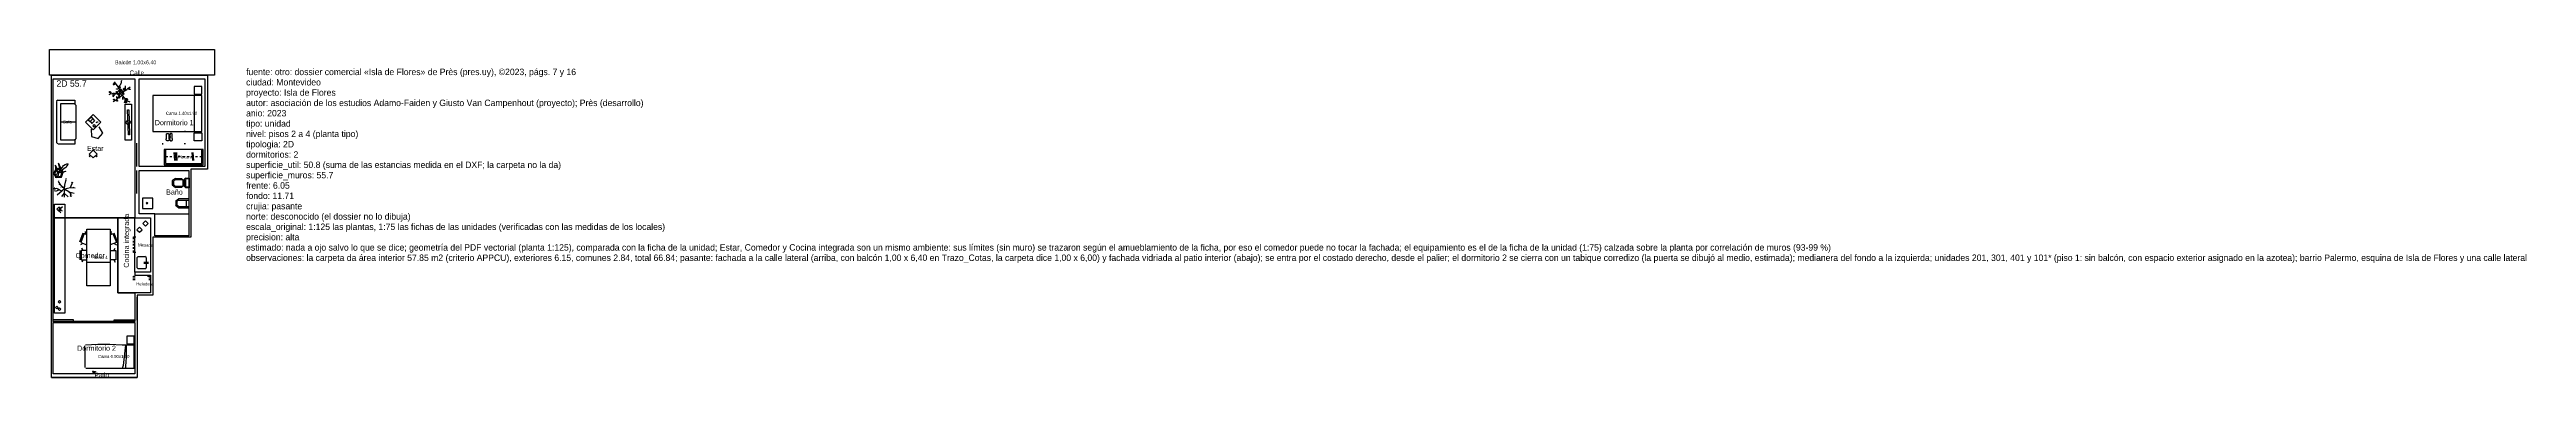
# Model space of a CAD drawing. Header units: metres. Extents: x -0.1 to 95.9, y 0 to 12.7.
import ezdxf

# ---------------------------------------------------------------- set-up
doc = ezdxf.new("R2010")
doc.units = ezdxf.units.M
for name, color, linetype in [('Trazo_Cotas', 9, 'Continuous'), ('Trazo_Datos', 7, 'Continuous'), ('Trazo_Entrada', 1, 'Continuous'), ('Trazo_Equipamiento', 8, 'Continuous'), ('Trazo_Estancias', 3, 'Continuous'), ('Trazo_Fachada', 30, 'Continuous'), ('Trazo_Medianeras', 8, 'Continuous'), ('Trazo_Puertas', 1, 'Continuous'), ('Trazo_Unidad', 7, 'Continuous'), ('Trazo_Ventanas', 5, 'Continuous')]:
    doc.layers.add(name, color=color, linetype=linetype)

msp = doc.modelspace()

# ---------------------------------------------------------------- linework, layer by layer
at = {"layer": 'Trazo_Cotas'}
msp.add_lwpolyline([(-0.07, 11.71), (-0.07, 12.7), (6.33, 12.7), (6.33, 11.71)], close=True, dxfattribs=at)
at = {"layer": 'Trazo_Entrada'}
msp.add_line((3.33, 2.21), (3.33, 3.11), dxfattribs=at)
at = {"layer": 'Trazo_Equipamiento', "color": 9}
for p, q in [((0.25, 10.74), (0.2, 10.7)), ((0.21, 9.09), (0.21, 10.69)), ((0.95, 10.55), (0.9, 10.6)), ((5.54, 10.92), (5.54, 9.52)), ((0.96, 9.89), (0.36, 9.89)), ((0.96, 9.24), (0.96, 10.54)), ((1.43, 9.99), (1.54, 10.08)), ((1.43, 9.98), (1.5, 9.91)), ((1.61, 10.01), (1.5, 9.91)), ((1.61, 10.01), (1.5, 9.91)), ((1.5, 9.92), (1.57, 9.84)), ((1.54, 10.09), (1.61, 10.01)), ((1.57, 9.84), (1.67, 9.94)), ((1.61, 10.01), (1.67, 9.94)), ((0.2, 9.1), (0.25, 9.05)), ((0.91, 9.04), (0.26, 9.04)), ((0.9, 9.2), (0.95, 9.24)), ((4.75, 8.71), (4.78, 8.4)), ((4.75, 8.71), (4.78, 8.4)), ((4.8, 8.71), (4.82, 8.4)), ((4.8, 8.71), (4.82, 8.4)), ((4.85, 8.71), (4.87, 8.4)), ((4.85, 8.71), (4.87, 8.4)), ((5.44, 8.71), (5.47, 8.4)), ((5.44, 8.71), (5.47, 8.4)), ((5.49, 8.71), (5.51, 8.4)), ((5.49, 8.71), (5.51, 8.4)), ((0.3, 8.09), (0.22, 8.08)), ((0.3, 8.05), (0.22, 8.04)), ((0.42, 7.95), (0.38, 8.01)), ((0.46, 7.96), (0.41, 8.04)), ((4.51, 8.55), (4.43, 8.55)), ((4.51, 8.55), (4.43, 8.55)), ((4.67, 8.55), (4.59, 8.55)), ((4.67, 8.55), (4.59, 8.55)), ((4.84, 8.55), (4.76, 8.55)), ((4.84, 8.55), (4.76, 8.55)), ((5.01, 8.55), (4.92, 8.55)), ((5.01, 8.55), (4.92, 8.55)), ((5.17, 8.55), (5.09, 8.55)), ((5.17, 8.55), (5.09, 8.55)), ((5.34, 8.55), (5.26, 8.55)), ((5.34, 8.55), (5.26, 8.55)), ((5.51, 8.55), (5.42, 8.55)), ((5.51, 8.55), (5.42, 8.55)), ((5.67, 8.55), (5.59, 8.55)), ((5.67, 8.55), (5.59, 8.55)), ((5.83, 8.55), (5.76, 8.55)), ((5.83, 8.55), (5.76, 8.55)), ((0.32, 7.26), (0.16, 7.2)), ((0.51, 7.31), (0.23, 7.06)), ((0.5, 7.14), (0.39, 7.01)), ((0.5, 7.14), (0.5, 6.98)), ((0.72, 7.17), (0.75, 7)), ((0.74, 7.36), (0.92, 7.34)), ((0.29, 6.51), (0.43, 6.62)), ((0.29, 6.51), (0.42, 6.45)), ((0.29, 6.51), (0.35, 6.38)), ((1.22, 5.59), (1.09, 5.24)), ((1.1, 4.92), (1.1, 4.55)), ((1.22, 5.19), (1.13, 5.13)), ((1.24, 4.92), (1.18, 5.01)), ((1.35, 5.53), (1.33, 5.65)), ((2.31, 5.53), (2.33, 5.65)), ((2.42, 4.92), (2.48, 5.01)), ((2.57, 5.24), (2.44, 5.59)), ((2.44, 5.19), (2.53, 5.13)), ((1.24, 4.55), (1.18, 4.46)), ((1.38, 4.46), (2.28, 4.46)), ((2.42, 4.55), (2.48, 4.46)), ((3.21, 0.35), (3.21, 1.25))]:
    msp.add_line(p, q, dxfattribs=at)
at = {"layer": 'Trazo_Equipamiento', "color": 8}
for p, q in [((4.81, 7.71), (4.68, 7.61)), ((5.21, 7.72), (5.16, 7.68)), ((5.21, 7.72), (5.34, 7.72)), ((5.34, 7.69), (5.21, 7.69)), ((4.68, 7.61), (4.68, 7.46)), ((4.68, 7.46), (4.81, 7.36)), ((4.81, 7.66), (4.73, 7.6)), ((4.73, 7.6), (4.73, 7.47)), ((4.73, 7.47), (4.81, 7.4)), ((4.81, 7.66), (5.1, 7.66)), ((5.1, 7.4), (4.81, 7.4)), ((4.94, 6.92), (4.81, 6.82)), ((4.82, 6.82), (4.82, 6.67)), ((4.94, 6.88), (4.86, 6.81)), ((4.86, 6.81), (4.86, 6.68)), ((4.94, 6.87), (5.32, 6.87)), ((5.1, 7.66), (5.1, 7.4)), ((5.16, 7.39), (5.21, 7.34)), ((5.2, 7.67), (5.2, 7.53)), ((5.2, 7.53), (5.2, 7.39)), ((5.34, 7.37), (5.21, 7.37)), ((5.23, 6.85), (5.23, 6.64)), ((5.33, 6.87), (5.33, 6.77)), ((5.33, 6.73), (5.33, 6.62)), ((3.23, 4.08), (3.23, 6.2)), ((3.99, 6.34), (5.34, 6.34)), ((4.81, 6.67), (4.94, 6.57)), ((4.86, 6.68), (4.94, 6.62)), ((5.32, 6.61), (4.94, 6.61)), ((4.94, 6.57), (5.33, 6.57)), ((3.19, 5.23), (3.19, 5.29)), ((3.19, 5.11), (3.19, 5.17)), ((3.19, 5.11), (3.19, 5.17)), ((3.19, 4.98), (3.19, 5.04)), ((3.19, 4.84), (3.19, 4.92)), ((3.27, 4.84), (3.19, 4.84)), ((3.22, 5.17), (3.22, 5.11)), ((3.23, 3.87), (3.23, 3.92)), ((3.37, 4.68), (3.33, 4.64)), ((3.33, 4.24), (3.33, 4.64)), ((3.33, 4.24), (3.37, 4.2)), ((3.37, 4.68), (3.63, 4.68)), ((3.63, 4.2), (3.37, 4.2)), ((3.76, 4.45), (3.58, 4.45)), ((3.58, 4.42), (3.76, 4.42)), ((3.67, 4.64), (3.63, 4.68)), ((3.63, 4.2), (3.67, 4.24)), ((3.67, 4.64), (3.67, 4.45)), ((3.67, 4.42), (3.67, 4.24)), ((3.73, 3.92), (3.79, 3.92)), ((3.79, 3.92), (3.79, 3.87)), ((3.19, 3.76), (3.19, 3.83)), ((3.23, 3.76), (3.23, 3.83)), ((3.79, 3.83), (3.79, 3.76))]:
    msp.add_line(p, q, dxfattribs=at)
at = {"layer": 'Trazo_Equipamiento', "color": 9}
for points in [[(0.26, 10.74), (0.91, 10.74), (0.91, 10.6), (0.36, 10.6), (0.36, 9.2), (0.91, 9.2), (0.91, 9.04)], [(0.91, 10.6), (0.36, 10.6), (0.36, 9.2), (0.91, 9.2)], [(2.24, 10.96), (2.29, 10.98), (2.35, 11), (2.37, 11), (2.4, 11.01), (2.45, 11.01), (2.5, 11), (2.61, 11), (2.66, 11.01), (2.6, 10.86), (2.57, 10.81), (2.53, 10.77), (2.52, 10.75), (2.5, 10.74), (2.4, 10.68)], [(2.31, 11.03), (2.27, 11.03), (2.27, 11.04), (2.26, 11.04), (2.26, 11.07), (2.27, 11.07), (2.28, 11.06), (2.29, 11.06), (2.3, 11.05), (2.3, 11.04), (2.31, 11.03)], [(2.39, 10.9), (2.4, 10.92), (2.4, 10.93), (2.41, 10.95), (2.41, 10.96), (2.4, 10.96), (2.4, 10.95), (2.39, 10.94), (2.39, 10.93), (2.38, 10.92), (2.39, 10.91)], [(2.47, 11.38), (2.45, 11.39), (2.42, 11.39), (2.41, 11.38), (2.41, 11.37), (2.4, 11.36), (2.4, 11.35), (2.44, 11.35), (2.45, 11.36), (2.46, 11.36), (2.47, 11.38)], [(2.4, 10.87), (2.42, 10.91), (2.45, 10.94), (2.47, 10.97), (2.5, 11)], [(2.47, 10.74), (2.46, 10.73), (2.45, 10.73), (2.44, 10.74), (2.43, 10.74), (2.41, 10.76), (2.41, 10.78), (2.44, 10.78), (2.45, 10.77), (2.46, 10.77), (2.46, 10.76), (2.48, 10.74)], [(2.66, 11.01), (2.65, 11.07), (2.64, 11.14), (2.62, 11.19), (2.59, 11.25), (2.53, 11.35), (2.45, 11.45)], [(2.56, 11.03), (2.53, 11.03), (2.52, 11.04), (2.52, 11.05), (2.51, 11.05), (2.51, 11.06), (2.52, 11.07), (2.53, 11.07), (2.56, 11.04), (2.56, 11.03)], [(2.58, 11.17), (2.56, 11.16), (2.52, 11.16), (2.52, 11.17), (2.53, 11.17), (2.53, 11.18), (2.56, 11.18), (2.58, 11.17)], [(2.55, 10.83), (2.55, 10.86), (2.54, 10.87), (2.52, 10.87), (2.52, 10.85), (2.53, 10.84), (2.53, 10.83), (2.54, 10.83), (2.55, 10.82)], [(2.6, 11.23), (2.65, 11.29), (2.67, 11.33), (2.69, 11.36), (2.71, 11.4), (2.72, 11.43), (2.72, 11.47), (2.73, 11.51)], [(2.66, 11.01), (2.77, 11.06), (2.92, 11.15), (2.96, 11.19), (3.06, 11.26)], [(2.69, 11.06), (2.7, 11.08), (2.7, 11.13), (2.69, 11.14), (2.67, 11.14), (2.66, 11.12), (2.67, 11.11), (2.67, 11.1), (2.69, 11.06)], [(2.66, 11.01), (2.75, 10.92), (2.83, 10.82), (2.88, 10.77), (2.9, 10.74), (2.93, 10.73), (2.95, 10.71), (3.04, 10.68)], [(2.74, 11.02), (2.78, 11.01), (2.79, 11.01), (2.8, 11), (2.8, 10.98), (2.77, 10.98), (2.75, 11), (2.74, 11.02)], [(2.77, 10.86), (2.77, 10.84), (2.76, 10.81), (2.76, 10.79), (2.77, 10.78), (2.78, 10.78), (2.79, 10.79), (2.79, 10.82), (2.77, 10.86)], [(2.8, 11.13), (2.8, 11.18), (2.81, 11.2), (2.82, 11.21), (2.83, 11.21), (2.83, 11.2), (2.84, 11.19), (2.84, 11.17), (2.83, 11.16), (2.8, 11.12)], [(2.84, 10.64), (2.85, 10.67), (2.86, 10.71), (2.86, 10.78)], [(2.87, 11.12), (2.88, 11.16), (2.88, 11.24), (2.87, 11.29)], [(2.91, 10.71), (2.91, 10.65), (2.89, 10.63), (2.88, 10.63), (2.87, 10.64), (2.87, 10.65), (2.88, 10.67), (2.91, 10.71)], [(2.89, 10.8), (2.93, 10.8), (2.94, 10.79), (2.94, 10.78), (2.95, 10.77), (2.95, 10.75), (2.94, 10.75), (2.93, 10.76), (2.92, 10.76), (2.89, 10.79)], [(1.54, 9.61), (1.56, 9.33), (1.82, 9.25), (1.99, 9.46), (1.86, 9.7)], [(1.74, 9.88), (1.8, 9.9), (1.8, 9.89), (1.74, 9.87)], [(2.96, 9.98), (2.88, 9.88), (2.97, 9.79)], [(3.01, 9.79), (3.08, 9.89), (3, 9.98)], [(0.17, 8.06), (0.09, 7.9), (0.17, 7.76)], [(0.18, 8.02), (0.13, 7.91), (0.18, 7.8)], [(0.29, 7.95), (0.27, 7.96), (0.25, 7.98), (0.24, 8), (0.23, 8.01), (0.23, 8.04), (0.21, 8.12), (0.2, 8.15), (0.18, 8.19), (0.15, 8.22)], [(0.15, 8.22), (0.16, 8.13), (0.16, 8.09), (0.17, 8.05), (0.21, 7.97), (0.25, 7.95), (0.29, 7.95)], [(0.29, 7.95), (0.27, 7.89), (0.26, 7.83), (0.24, 7.8), (0.17, 7.73)], [(0.17, 7.73), (0.18, 7.77), (0.18, 7.8), (0.2, 7.86), (0.22, 7.88), (0.24, 7.91), (0.29, 7.95)], [(0.19, 7.75), (0.39, 7.76), (0.46, 7.95)], [(0.22, 7.77), (0.37, 7.79), (0.42, 7.94)], [(0.29, 7.95), (0.32, 7.99), (0.33, 8.04), (0.35, 8.08), (0.35, 8.15), (0.34, 8.17), (0.32, 8.22), (0.3, 8.26), (0.27, 8.3)], [(0.27, 8.3), (0.29, 8.21), (0.3, 8.17), (0.3, 8.04), (0.29, 7.95)], [(0.29, 7.95), (0.49, 8.09), (0.54, 8.13), (0.57, 8.14), (0.59, 8.16), (0.6, 8.19), (0.62, 8.21), (0.65, 8.27)], [(0.65, 8.27), (0.59, 8.26), (0.53, 8.24), (0.47, 8.2), (0.45, 8.19), (0.43, 8.16), (0.35, 8.06), (0.32, 8), (0.29, 7.95)], [(0.29, 7.95), (0.33, 7.94), (0.4, 7.94), (0.43, 7.95), (0.57, 7.99)], [(0.53, 7.98), (0.5, 7.96), (0.47, 7.95), (0.41, 7.94), (0.38, 7.93), (0.3, 7.93), (0.29, 7.95)], [(0.57, 7.69), (0.56, 7.7), (0.56, 7.69)], [(0.41, 7.22), (0.21, 7.32), (0.1, 7.3)], [(0.12, 7.34), (0.11, 7.34), (0.12, 7.34)], [(0.14, 7.23), (0.13, 7.24), (0.14, 7.22), (0.13, 7.23)], [(0.14, 7.28), (0.14, 7.27), (0.14, 7.28)], [(0.26, 7.25), (0.26, 7.25), (0.26, 7.26)], [(0.29, 7.6), (0.28, 7.61), (0.28, 7.61)], [(0.51, 7.31), (0.37, 7.45), (0.28, 7.59)], [(0.31, 7.15), (0.31, 7.15), (0.3, 7.16)], [(0.32, 7.47), (0.32, 7.46), (0.31, 7.47)], [(0.38, 7.37), (0.37, 7.37), (0.38, 7.37)], [(0.43, 7.35), (0.42, 7.36), (0.42, 7.36)], [(0.45, 7.4), (0.45, 7.4), (0.44, 7.4)], [(0.48, 7.38), (0.48, 7.37), (0.47, 7.38)], [(0.51, 7.31), (0.5, 7.14), (0.65, 7)], [(0.51, 7.31), (0.52, 7.44), (0.57, 7.67)], [(0.51, 7.31), (0.74, 7.36), (0.83, 7.58)], [(0.51, 7.31), (0.72, 7.17), (0.89, 7.14)], [(0.57, 7.6), (0.57, 7.6), (0.56, 7.61)], [(0.63, 7), (0.63, 7), (0.62, 7)], [(0.66, 7.19), (0.66, 7.2), (0.66, 7.19)], [(0.69, 7.17), (0.68, 7.18), (0.69, 7.17)], [(0.73, 7.03), (0.73, 7.03), (0.73, 7.02)], [(0.76, 7.13), (0.75, 7.14), (0.76, 7.13)], [(0.77, 7.08), (0.78, 7.06), (0.77, 7.07)], [(0.79, 7.55), (0.79, 7.55), (0.78, 7.56)], [(0.78, 7.17), (0.78, 7.17), (0.78, 7.18)], [(0.86, 7.36), (0.85, 7.37), (0.85, 7.36)], [(1.38, 5.52), (1.27, 5.57), (1.14, 5.22), (1.38, 5.14)], [(1.38, 4.91), (1.16, 4.92), (1.16, 4.55), (1.38, 4.56)], [(2.28, 5.52), (2.39, 5.57), (2.52, 5.22), (2.28, 5.14)], [(2.28, 4.91), (2.5, 4.92), (2.5, 4.55), (2.28, 4.56)], [(1.31, 0.38), (1.31, 1.01), (1.3, 1.11), (1.3, 1.22)], [(3.21, 1.25), (2.74, 1.25), (2.27, 1.27), (1.8, 1.27), (1.56, 1.26), (1.33, 1.25)], [(2.87, 1.25), (2.85, 1.03), (2.82, 0.8), (2.8, 0.58), (2.78, 0.46), (2.75, 0.35)], [(2.9, 1.25), (2.9, 0.81), (2.89, 0.58), (2.88, 0.46), (2.88, 0.35)], [(3.21, 0.35), (2.51, 0.35), (2.28, 0.34), (1.81, 0.34), (1.57, 0.35), (1.34, 0.35)]]:
    msp.add_lwpolyline(points, dxfattribs=at)
for points in [[(2.53, 11.03), (2.66, 10.87), (2.82, 11), (2.69, 11.16)], [(2.54, 10.76), (2.55, 10.74), (2.56, 10.73), (2.56, 10.7), (2.55, 10.7), (2.53, 10.72), (2.53, 10.74)], [(2.63, 11.22), (2.66, 11.22), (2.68, 11.23), (2.68, 11.24), (2.64, 11.24), (2.64, 11.23)], [(2.64, 10.89), (2.63, 10.87), (2.63, 10.84), (2.65, 10.82), (2.66, 10.82), (2.66, 10.86), (2.65, 10.87)], [(2.86, 9.19), (2.86, 10.59), (3.11, 10.59), (3.11, 9.19)], [(3, 11.18), (3.03, 11.18), (3.05, 11.17), (3.05, 11.15), (3.02, 11.15), (3.01, 11.16)], [(3.94, 10.92), (3.94, 9.52), (5.84, 9.52), (5.84, 10.92)], [(5.84, 10.97), (5.84, 11.27), (5.54, 11.27), (5.54, 10.97)], [(1.62, 10.19), (1.32, 9.89), (1.62, 9.59), (1.92, 9.89)], [(1.66, 9.79), (1.61, 9.74), (1.66, 9.69), (1.71, 9.74)], [(3, 10.37), (3.03, 9.4), (2.99, 9.4), (2.95, 10.37)], [(1.77, 8.65), (1.62, 8.8), (1.47, 8.65), (1.62, 8.5)], [(1.64, 8.8), (1.62, 8.82), (1.6, 8.8), (1.62, 8.78)], [(4.33, 9.05), (4.29, 9.05)], [(5.88, 8.23), (5.88, 8.83), (4.38, 8.83), (4.38, 8.23)], [(5.83, 8.28), (5.83, 8.83), (4.43, 8.83), (4.43, 8.28)], [(4.49, 9.16), (4.47, 9.18), (4.45, 9.22), (4.45, 9.24), (4.46, 9.26), (4.47, 9.3), (4.46, 9.39), (4.46, 9.41), (4.47, 9.43), (4.49, 9.45), (4.53, 9.45), (4.55, 9.43), (4.56, 9.41), (4.56, 9.26), (4.57, 9.24), (4.57, 9.22), (4.55, 9.18), (4.53, 9.16)], [(4.66, 9.16), (4.68, 9.18), (4.7, 9.22), (4.7, 9.24), (4.69, 9.26), (4.69, 9.41), (4.68, 9.43), (4.66, 9.45), (4.62, 9.45), (4.6, 9.43), (4.6, 9.41), (4.59, 9.39), (4.6, 9.3), (4.59, 9.26), (4.58, 9.24), (4.58, 9.22), (4.6, 9.18), (4.62, 9.16)], [(5.16, 9.52), (5.2, 9.52)], [(5.18, 9.07), (5.18, 9.03)], [(5.84, 9.47), (5.84, 9.17), (5.54, 9.17), (5.54, 9.47)], [(1.51, 8.57), (1.49, 8.6), (1.47, 8.57), (1.49, 8.55)], [(1.77, 8.57), (1.75, 8.6), (1.73, 8.57), (1.75, 8.55)], [(0.52, 6.71), (0.52, 2.49), (0.12, 2.49), (0.12, 6.71)], [(0.29, 6.6), (0.21, 6.52), (0.29, 6.44), (0.38, 6.52)], [(1.38, 3.54), (1.38, 5.74), (2.28, 5.74), (2.28, 3.54)], [(0.32, 2.97), (0.27, 2.92), (0.32, 2.87), (0.37, 2.92)], [(0.21, 2.76), (0.16, 2.71), (0.21, 2.66), (0.26, 2.71)], [(0.32, 2.69), (0.27, 2.64), (0.32, 2.59), (0.37, 2.64)], [(3.21, 1.3), (3.21, 1.6), (2.92, 1.6), (2.92, 1.3)]]:
    msp.add_lwpolyline(points, close=True, dxfattribs=at)
at = {"layer": 'Trazo_Equipamiento', "color": 8}
for points in [[(4.81, 7.71), (5, 7.71), (5.07, 7.71)], [(5.34, 7.72), (5.34, 7.34), (5.21, 7.34)], [(5.07, 7.35), (5, 7.35), (4.81, 7.35)], [(5.33, 6.92), (5.11, 6.92), (4.94, 6.92)], [(5.16, 7.39), (5.16, 7.53), (5.16, 7.68)], [(3.19, 5.36), (3.19, 5.44), (3.27, 5.44)], [(3.19, 5.23), (3.19, 5.26), (3.22, 5.26), (3.22, 5.23)], [(3.22, 5.04), (3.22, 5.01), (3.19, 5.01)], [(3.19, 3.87), (3.19, 3.92), (3.24, 3.92)]]:
    msp.add_lwpolyline(points, dxfattribs=at)
for points in [[(3.93, 6.54), (3.93, 6.94), (3.53, 6.94), (3.53, 6.54)], [(3.74, 6.75), (3.71, 6.78), (3.68, 6.75), (3.71, 6.72)], [(3.42, 5.82), (3.32, 5.72), (3.42, 5.62), (3.52, 5.72)], [(3.65, 6.06), (3.55, 5.96), (3.65, 5.86), (3.75, 5.96)], [(0.06, 2.23), (0.06, 2.18), (0.86, 2.18), (0.86, 2.23)], [(3.23, 2.23), (3.23, 2.18), (2.44, 2.18), (2.44, 2.23)], [(1.59, 0.23), (1.59, 0.22), (1.62, 0.22), (1.62, 0.18), (1.63, 0.18), (1.63, 0.23)], [(1.63, 0.18), (1.63, 0.23), (1.67, 0.23), (1.67, 0.18)], [(1.71, 0.23), (1.71, 0.22), (1.67, 0.22), (1.67, 0.23)]]:
    msp.add_lwpolyline(points, close=True, dxfattribs=at)
at = {"layer": 'Trazo_Estancias', "color": 2}
msp.add_lwpolyline([(0.07, 6.18), (0.07, 11.56), (3.24, 11.56), (3.24, 6.18)], close=True, dxfattribs=at)
at = {"layer": 'Trazo_Estancias', "color": 5}
for points in [[(3.4, 8.17), (3.4, 11.56), (5.95, 11.56), (5.95, 8.17)], [(0.07, 0.14), (0.07, 2.12), (3.24, 2.12), (3.24, 0.14)]]:
    msp.add_lwpolyline(points, close=True, dxfattribs=at)
at = {"layer": 'Trazo_Estancias', "color": 4}
msp.add_lwpolyline([(3.4, 6.33), (3.4, 8.02), (5.33, 8.02), (5.33, 5.48), (4.01, 5.48), (4.01, 6.33)], close=True, dxfattribs=at)
at = {"layer": 'Trazo_Estancias', "color": 40}
msp.add_lwpolyline([(0.07, 2.16), (0.07, 6.18), (2.58, 6.18), (2.58, 3.27), (3.24, 3.27), (3.24, 2.16)], close=True, dxfattribs=at)
at = {"layer": 'Trazo_Estancias', "color": 30}
msp.add_lwpolyline([(2.58, 3.27), (2.58, 6.18), (3.85, 6.18), (3.85, 4.08), (3.24, 4.08), (3.24, 3.96), (3.85, 3.96), (3.85, 3.27)], close=True, dxfattribs=at)
at = {"layer": 'Trazo_Fachada'}
for p, q in [((0, 11.71), (6.05, 11.71)), ((0, 0), (3.33, 0))]:
    msp.add_line(p, q, dxfattribs=at)
at = {"layer": 'Trazo_Medianeras'}
msp.add_line((0, 0), (0, 11.71), dxfattribs=at)
at = {"layer": 'Trazo_Puertas'}
for p, q in [((3.32, 8.17), (3.32, 9.07)), ((3.32, 7.12), (3.32, 8.02)), ((1.09, 2.14), (1.99, 2.14))]:
    msp.add_line(p, q, dxfattribs=at)
at = {"layer": 'Trazo_Unidad'}
msp.add_lwpolyline([(0, 0), (0, 11.71), (6.05, 11.71), (6.05, 8.07), (5.41, 8.07), (5.41, 5.43), (3.93, 5.43), (3.93, 3.19), (3.33, 3.19), (3.33, 0)], close=True, dxfattribs=at)
at = {"layer": 'Trazo_Ventanas'}
for p, q in [((0.53, 11.71), (2.94, 11.71)), ((3.54, 11.71), (5.95, 11.71)), ((0.07, 0), (3.24, 0))]:
    msp.add_line(p, q, dxfattribs=at)

# ---------------------------------------------------------------- texts
at = {"layer": 'Trazo_Cotas'}
msp.add_text('Balcón 1.00x6.40', height=0.15, dxfattribs=at).set_placement((2.47, 12.13))
at = {"layer": 'Trazo_Datos'}
for s, p in [('fuente: otro: dossier comercial «Isla de Flores» de Près (pres.uy), ©2023, págs. 7 y 16', (7.55, 11.71)), ('ciudad: Montevideo', (7.55, 11.31)), ('autor: asociación de los estudios Adamo-Faiden y Giusto Van Campenhout (proyecto); Près (desarrollo)', (7.55, 10.51)), ('proyecto: Isla de Flores', (7.55, 10.91)), ('tipo: unidad', (7.55, 9.71)), ('anio: 2023', (7.55, 10.11)), ('tipologia: 2D', (7.55, 8.91)), ('dormitorios: 2', (7.55, 8.51)), ('nivel: pisos 2 a 4 (planta tipo)', (7.55, 9.31)), ('superficie_util: 50.8 (suma de las estancias medida en el DXF; la carpeta no la da)', (7.55, 8.11)), ('superficie_muros: 55.7', (7.55, 7.71)), ('frente: 6.05', (7.55, 7.31)), ('fondo: 11.71', (7.55, 6.91)), ('crujia: pasante', (7.55, 6.51)), ('escala_original: 1:125 las plantas, 1:75 las fichas de las unidades (verificadas con las medidas de los locales)', (7.55, 5.71)), ('norte: desconocido (el dossier no lo dibuja)', (7.55, 6.11)), ('estimado: nada a ojo salvo lo que se dice; geometría del PDF vectorial (planta 1:125), comparada con la ficha de la unidad; Estar, Comedor y Cocina integrada son un mismo ambiente: sus límites (sin muro) se trazaron según el amueblamiento de la ficha, por eso el comedor puede no tocar la fachada; el equipamiento es el de la ficha de la unidad (1:75) calzada sobre la planta por correlación de muros (93-99 %)', (7.55, 4.91)), ('precision: alta', (7.55, 5.31)), ('observaciones: la carpeta da área interior 57.85 m2 (criterio APPCU), exteriores 6.15, comunes 2.84, total 66.84; pasante: fachada a la calle lateral (arriba, con balcón 1,00 x 6,40 en Trazo_Cotas, la carpeta dice 1,00 x 6,00) y fachada vidriada al patio interior (abajo); se entra por el costado derecho, desde el palier; el dormitorio 2 se cierra con un tabique corredizo (la puerta se dibujó al medio, estimada); medianera del fondo a la izquierda; unidades 201, 301, 401 y 101* (piso 1: sin balcón, con espacio exterior asignado en la azotea); barrio Palermo, esquina de Isla de Flores y una calle lateral', (7.55, 4.51))]:
    msp.add_text(s, height=0.25, dxfattribs=at).set_placement(p)
at = {"layer": 'Trazo_Equipamiento', "color": 8}
for s, p in [('Sofa', (0.45, 9.84)), ('Cama 1.40x1.90', (4.44, 10.17)), ('Placard', (4.9, 8.48)), ('Mesada', (3.36, 5.07)), ('Mesa 4', (1.64, 4.59)), ('Heladera', (3.29, 3.56)), ('Cama 0.90x1.90', (1.81, 0.75))]:
    msp.add_text(s, height=0.12, dxfattribs=at).set_placement(p)
at = {"layer": 'Trazo_Estancias', "color": 5}
for s, p in [('Dormitorio 1', (4.01, 9.77)), ('Dormitorio 2', (1, 1.03))]:
    msp.add_text(s, height=0.2, dxfattribs=at).set_placement(p)
at = {"layer": 'Trazo_Estancias', "color": 2}
msp.add_text('Estar', height=0.2, dxfattribs=at).set_placement((1.38, 8.77))
at = {"layer": 'Trazo_Estancias', "color": 4}
msp.add_text('Baño', height=0.2, dxfattribs=at).set_placement((4.45, 7.08))
at = {"layer": 'Trazo_Estancias', "color": 30}
msp.add_text('Cocina integrada', height=0.2, rotation=90, dxfattribs=at).set_placement((3.01, 4.25))
at = {"layer": 'Trazo_Estancias', "color": 40}
msp.add_text('Comedor', height=0.2, dxfattribs=at).set_placement((0.94, 4.62))
at = {"layer": 'Trazo_Fachada'}
for s, p in [('Calle', (3.03, 11.71)), ('Patio', (1.67, 0))]:
    msp.add_text(s, height=0.18, dxfattribs=at).set_placement(p)
at = {"layer": 'Trazo_Unidad'}
msp.add_text('2D 55.7', height=0.25, dxfattribs=at).set_placement((0.2, 11.26))

doc.saveas('drawing.dxf')
